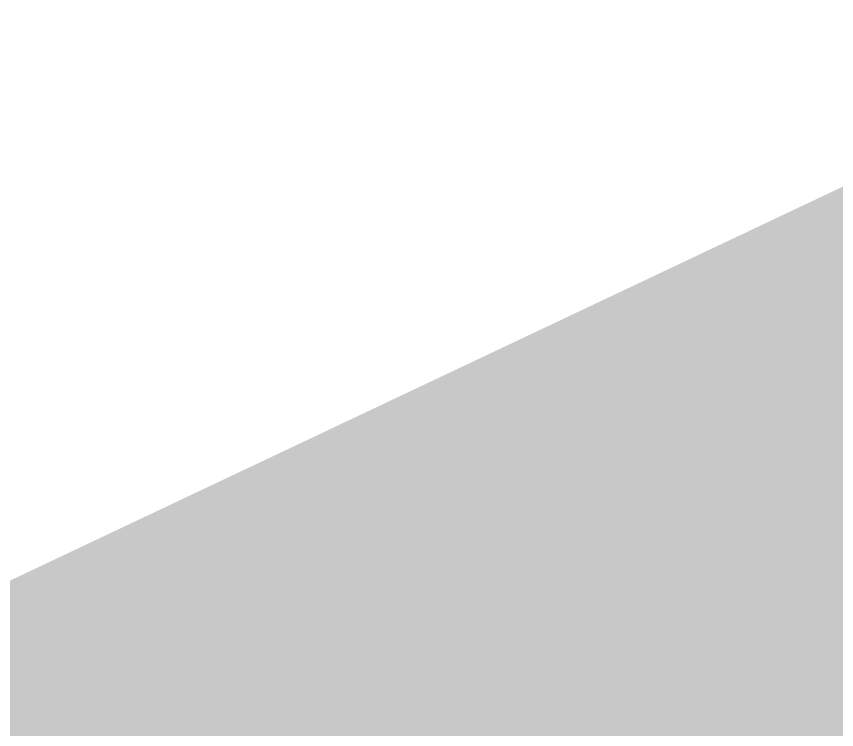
# Model space of a CAD drawing. Header units: inches. Extents: x 1 to 35.5, y 1 to 35.6.
# Drawn here: x 25.4131 to 25.5129, y 2.9088 to 2.9955 of the extents above; entities that cross this region are included whole.
import ezdxf

# ---------------------------------------------------------------- set-up
doc = ezdxf.new("R2010")
doc.units = ezdxf.units.IN
for name, color, linetype in [('Mechanical 2', 216, 'Continuous'), ('Top 3D Body', 56, 'Continuous'), ('Top Assembly', 56, 'Continuous'), ('Top Courtyard', 56, 'Continuous'), ('Top Overlay', 2, 'Continuous')]:
    doc.layers.add(name, color=color, linetype=linetype)

# ---------------------------------------------------------------- blocks, each defined once
blk = doc.blocks.new('CWF_2_12')
at = {"layer": 'Top 3D Body'}
blk.add_lwpolyline([(4.95001, -3.374995, 0.2, 0.2, 0), (4.950003, 2.224999, 0.2, 0.2, 0)], format="xyseb", dxfattribs=at)
at = {"layer": 'Top Assembly'}
blk.add_lwpolyline([(4.95001, -3.374995, 0.2, 0.2, 0), (4.950003, 2.224999, 0.2, 0.2, 0)], format="xyseb", dxfattribs=at)
at = {"layer": 'Top Courtyard'}
blk.add_lwpolyline([(4.95001, -3.374995, 0.2, 0.2, 0), (4.950003, 2.224999, 0.2, 0.2, 0)], format="xyseb", dxfattribs=at)
at = {"layer": 'Top Overlay'}
blk.add_lwpolyline([(4.95001, -3.374995, 0.2, 0.2, 0), (4.949998, 2.217354, 0.2, 0.2, 0)], format="xyseb", dxfattribs=at)

msp = doc.modelspace()

# ---------------------------------------------------------------- linework, layer by layer
at = {"layer": 'Mechanical 2'}
msp.add_lwpolyline([(35.125, 18.125001, 0.25, 0.25, 1), (1.125002, 18.125001, 0.25, 0.25, 1)], format="xyseb", close=True, dxfattribs=at)

# ---------------------------------------------------------------- block references
at = {"rotation": 220}
msp.add_blockref('CWF_2_12', (28.083927, 7.819154), dxfattribs=at)

doc.saveas('drawing.dxf')
